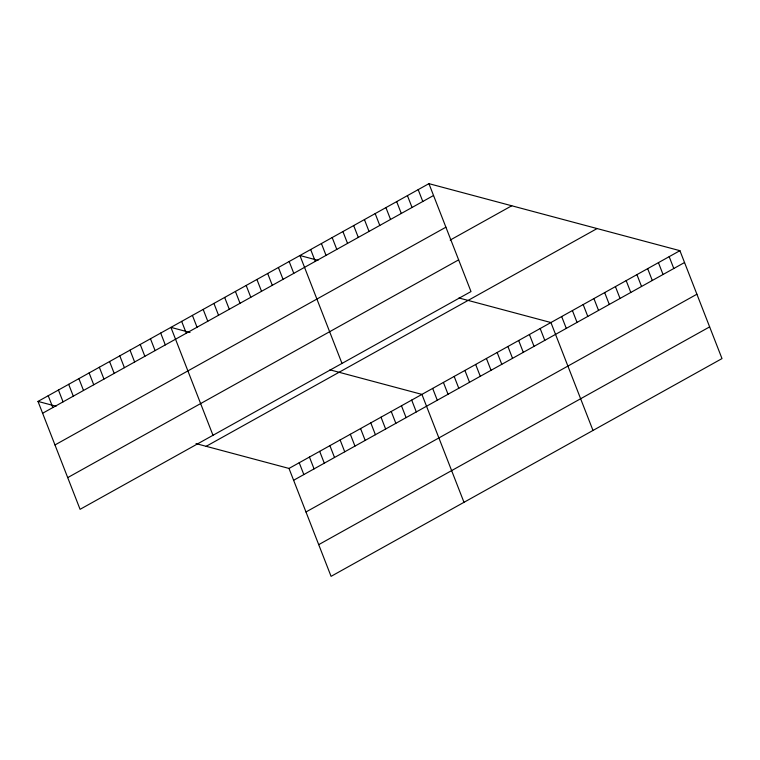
<?xml version="1.0" encoding="UTF-8"?>
<svg xmlns="http://www.w3.org/2000/svg" width="760" height="760" viewBox="0 0 760 760"><rect width="100%" height="100%" fill="white"/><g stroke="black" fill="none" stroke-linecap="round" stroke-linejoin="round"><path stroke-width="1.14" d="M428.925 183.654L471 291.565L80.076 509.323L38 401.413L428.925 183.654L679.924 250.677L722 358.587L331.075 576.346L288.999 468.435L196.013 443.602M42.617 413.25L433.542 195.5M54.976 444.952L445.901 227.202M450.186 240.075L511.756 205.77M67.716 477.612L458.641 259.863M206.169 446.31L597.094 228.56M288.999 468.435L679.924 250.677M293.616 480.272L684.542 262.523M305.976 511.974L696.901 294.224M318.716 544.644L709.64 326.885M317.974 260.338L299.924 255.512L341.99 363.423M458.945 297.977L550.924 322.534L592.99 430.445M190.028 332.481L170.914 327.37L212.99 435.28M329.945 369.835L421.914 394.392L463.99 502.312M38 401.413L56.05 406.229M669.18 256.671L673.797 268.508M658.426 262.656L663.043 274.493M647.672 268.641L652.289 280.488M636.928 274.635L641.544 286.473M626.173 280.62L630.79 292.457M615.419 286.606L620.036 298.452M604.675 292.6L609.292 304.437M593.921 298.585L598.538 310.422M583.177 304.57L587.793 316.416M572.422 310.565L577.039 322.401M561.668 316.549L566.285 328.387M540.17 328.529L544.787 340.366M529.416 334.514L534.033 346.351M518.672 340.499L523.288 352.345M507.917 346.493L512.534 358.33M497.163 352.478L501.781 364.315M486.419 358.463L491.036 370.31M418.18 189.648L422.798 201.486M475.665 364.458L480.282 376.295M407.426 195.633L412.043 207.47M464.92 370.443L469.537 382.28M396.673 201.618L401.29 213.465M454.166 376.428L458.784 388.274M385.928 207.613L390.545 219.45M443.412 382.423L448.029 394.259M375.174 213.598L379.791 225.435M432.668 388.408L437.285 400.244M364.43 219.583L369.037 231.429M353.675 225.577L358.292 237.414M411.692 400.092L416.309 411.93M342.922 231.562L347.538 243.399M401.47 405.783L406.087 417.63M332.177 237.548L336.794 249.394M391.238 411.483L395.856 423.32M321.423 243.542L326.04 255.379M381.016 417.173L385.633 429.02M310.669 249.527L315.286 261.364M370.794 422.873L375.411 434.71M360.572 428.564L365.19 440.41M289.17 261.506L293.787 273.344M350.341 434.264L354.958 446.101M278.416 267.491L283.034 279.328M340.119 439.954L344.736 451.801M267.672 273.476L272.289 285.323M329.897 445.654L334.514 457.491M256.918 279.471L261.535 291.308M319.675 451.345L324.292 463.191M246.173 285.456L250.791 297.293M309.444 457.045L314.06 468.882M235.419 291.441L240.036 303.287M299.221 462.735L303.838 474.582M224.666 297.435L229.282 309.272M213.921 303.42L218.538 315.257M203.167 309.405L207.784 321.252M192.413 315.4L197.03 327.237M181.668 321.385L186.285 333.222M160.692 333.07L165.309 344.907M150.47 338.76L155.088 350.607M140.239 344.46L144.856 356.298M130.017 350.151L134.634 361.998M119.795 355.851L124.412 367.688M109.573 361.541L114.19 373.388M99.341 367.241L103.959 379.078M89.12 372.932L93.736 384.778M78.897 378.632L83.514 390.469M68.675 384.322L73.293 396.169M58.444 390.022L63.061 401.859M48.222 395.713L52.839 407.55"/></g></svg>
